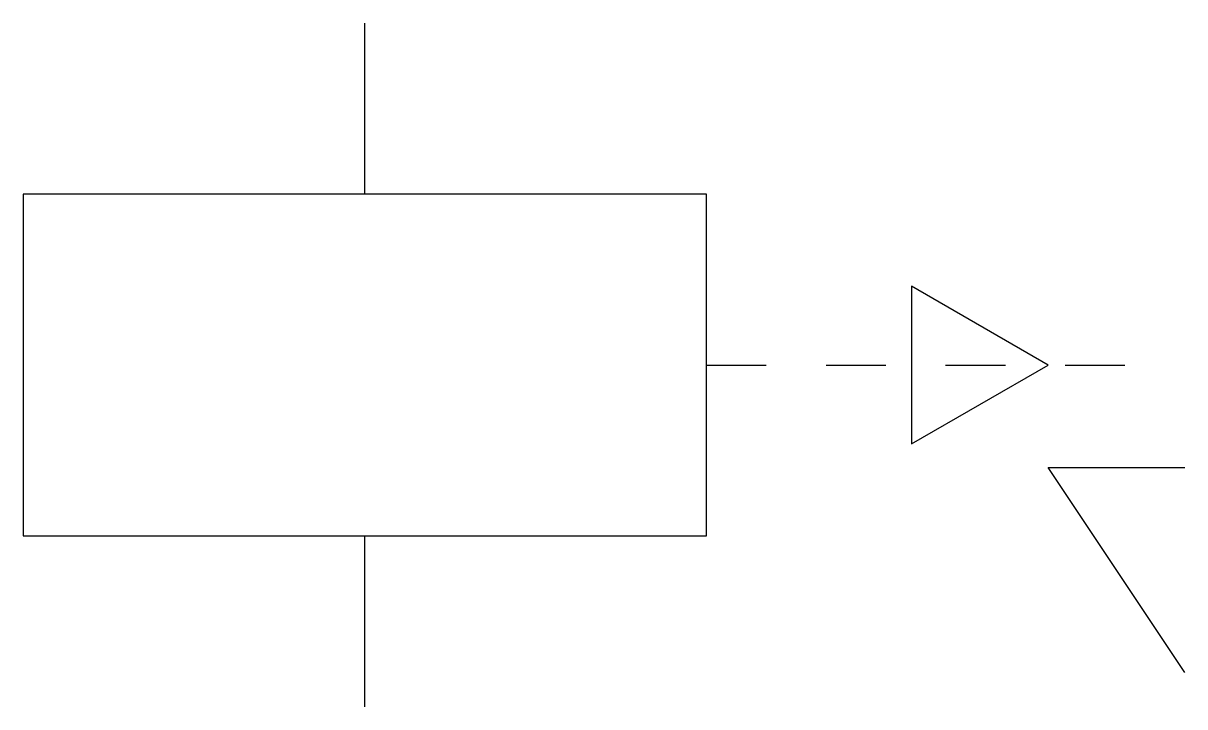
# Model space of a CAD drawing. Extents: x -17 to 0, y -8.5 to 1.5.
import ezdxf

# ---------------------------------------------------------------- set-up
doc = ezdxf.new("R2010")
doc.units = 0
doc.layers.get('0').update_dxf_attribs({"linetype": 'CONTINUOUS'})

msp = doc.modelspace()

# ---------------------------------------------------------------- linework, layer by layer
at = {"color": 0, "linetype": 'CONTINUOUS'}
for p, q in [((-12, -1), (-12, 1.5)), ((-7, -1), (-17, -1)), ((-17, -1), (-17, -6)), ((-7, -6), (-7, -1)), ((-17, -6), (-7, -6)), ((-12, -8.5), (-12, -6))]:
    msp.add_line(p, q, dxfattribs=at)
at = {"color": 0}
for p, q in [((-7, -3.5), (-6.125, -3.5)), ((-5.25, -3.5), (-4.375, -3.5)), ((-3.5, -3.5), (-2.625, -3.5)), ((-1.75, -3.5), (-0.875, -3.5)), ((0, -8), (-2, -5)), ((-2, -5), (0, -5))]:
    msp.add_line(p, q, dxfattribs=at)
msp.add_lwpolyline([(-4, -4.655), (-2, -3.5), (-4, -2.345)], close=True, dxfattribs=at)

doc.saveas('drawing.dxf')
